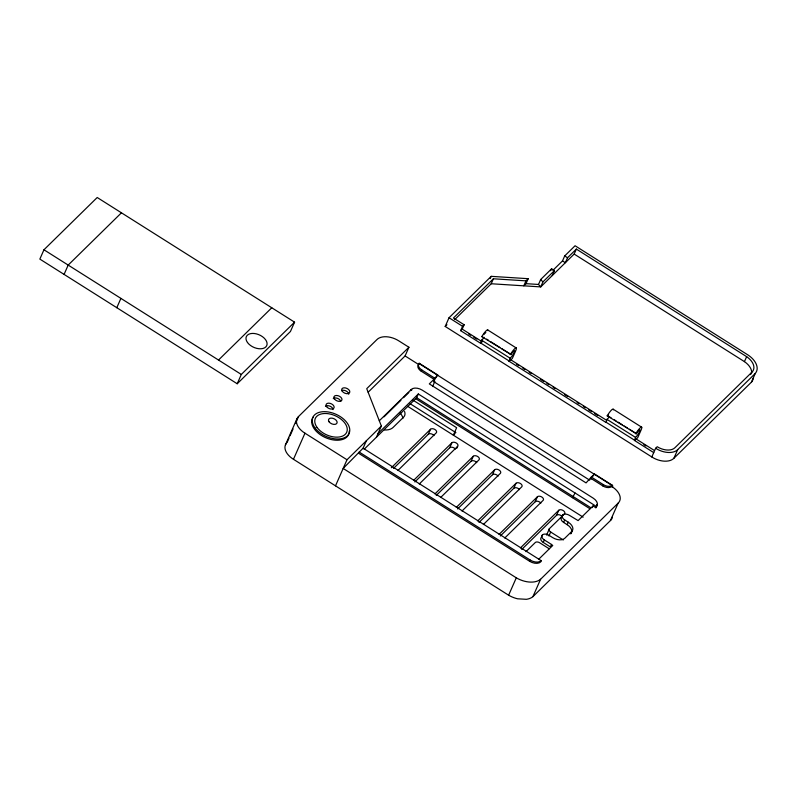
<?xml version="1.0" encoding="UTF-8"?>
<svg xmlns="http://www.w3.org/2000/svg" width="797" height="797" viewBox="0 0 797 797"><rect width="100%" height="100%" fill="white"/><g stroke="black" fill="none" stroke-linecap="round" stroke-linejoin="round"><path stroke-width="1.2" d="M590.836 479.405L591.304 477.044L594.442 473.966L612.255 485.224L611.707 486.459A16.876 10.321 23.8 0 1 618.123 503.156L610.452 520.541L532.914 596.644A19.875 12.154 23.8 0 1 526.369 599.314L517.582 598.796A19.875 12.154 23.8 0 1 508.625 595.2L293.465 459.291A16.876 10.321 23.8 0 1 286.113 443.67M571.549 532.595L571.758 531.868A9.434 5.768 23.8 0 0 567.175 524.685L563.609 522.433A5.151 3.148 23.8 0 1 562.443 516.924M753.265 378.117A19.875 12.154 23.8 0 1 751.422 382.171L673.893 458.275A16.876 10.321 23.8 0 1 651.807 456.96L445.194 326.451L449.03 317.754L491.221 276.34L528.202 278.691L525.99 280.853L493.413 278.781L453.443 318.013L464.133 324.768L462.569 326.302L460.646 330.655L480.591 343.258L481.707 340.06A4.463 0.837 -57.7 0 0 484.038 337.29M609.436 416.502A4.463 0.837 -57.7 0 1 607.105 419.262L605.989 422.46L509.094 361.26L510.21 358.062A4.463 0.837 -57.7 0 0 513.537 353.649A4.463 0.837 -57.7 0 0 514.254 350.65A4.463 0.837 -57.7 0 0 511.056 354.535L481.786 336.623A7.721 1.445 -57.7 0 1 487.894 330.635M653.729 452.616L634.492 440.462L635.598 437.264A4.463 0.837 -57.7 0 0 638.925 432.861A4.463 0.837 -57.7 0 0 639.652 429.862A4.463 0.837 -57.7 0 0 636.454 433.747L607.184 415.835A7.721 1.445 -57.7 0 1 613.292 409.837M43.955 249.78L39.85 259.095L237.207 383.755L290.457 331.482L294.571 322.167L97.214 197.507L43.955 249.78L241.312 374.441L294.571 322.167M64.079 274.397L68.183 265.082L121.443 212.809M116.8 307.702L120.905 298.387M237.207 383.755L241.312 374.441M285.436 444.875L296.942 418.794M287.04 442.604L289.042 438.061M290.048 435.8L293.047 428.995M295.548 423.317L298.546 416.512L376.871 339.642A16.876 10.321 23.8 0 1 398.948 340.957L408.921 347.253L405.085 355.95L368.164 392.194M293.465 459.291L304.962 433.199A16.876 10.321 23.8 0 1 298.546 416.512M335.497 485.841L347.004 459.759L381.365 426.026L366.73 388.677L408.921 347.253M618.123 503.156L540.585 579.26A19.875 12.154 23.8 0 1 516.297 577.815L343.168 468.447L363.093 448.183L366.381 440.731M376.433 437.204L381.365 426.026M437.692 374.959L434.016 379.282L421.195 371.183A6.864 4.194 23.8 0 1 418.624 364.498L419.172 363.263L437.692 374.959L436.238 377.17A3.776 0.707 -57.7 0 0 434.076 381.026A3.776 0.707 -57.7 0 0 434.843 381.424L432.582 386.565M410.644 390.729L411.192 389.484A8.578 5.25 23.8 0 1 422.231 390.141L593.217 498.155A8.578 5.25 23.8 0 1 596.435 506.493L595.887 507.739L593.028 505.936L578.104 520.59L569.407 515.34A5.151 3.148 23.8 0 0 562.782 514.942L561.686 517.422M421.195 371.183L421.743 369.938A6.864 4.194 23.8 0 1 419.172 363.263M364.179 449.229L416.672 397.713L418.315 393.987L596.435 506.493M460.646 330.655L462.21 329.111L464.133 324.768M490.265 278.512L491.221 276.34M454.808 319.497L491.221 283.752L493.413 278.781M393.489 468.447L428.338 434.235L430.529 429.264A3.427 2.102 23.8 0 1 434.953 429.523A3.427 2.102 23.8 0 1 436.238 432.861L397.892 470.499M414.858 481.946L449.717 447.735L451.909 442.763A3.427 2.102 23.8 0 1 456.322 443.032A3.427 2.102 23.8 0 1 457.608 446.37L456.731 448.352M525.99 280.853L523.798 285.824L526.01 283.662L528.202 278.691M750.644 374.54L751.521 372.548A16.448 10.062 23.8 0 0 746.64 356.657L576.351 249.092L574.159 254.064L540.715 286.9L538.513 284.459L540.705 279.488L551.604 268.798L554.453 270.591L552.261 275.563M554.453 270.591L542.906 281.929L540.715 286.9L491.221 283.752M606.517 420.268L510.658 359.716L510.389 360.344L512.341 358.421L515.629 350.969A7.721 1.445 -57.7 0 0 515.4 348.13A7.721 1.445 -57.7 0 0 510.289 354.625M550.727 270.781L551.604 268.798M436.238 495.445L471.087 461.234L473.279 456.263A3.427 2.102 23.8 0 1 477.702 456.532A3.427 2.102 23.8 0 1 478.977 459.869L440.641 497.497M552.899 270.332L562.503 260.908L564.694 255.947L575.075 245.755L748.204 355.113A19.875 12.154 23.8 0 1 755.257 373.474L751.422 382.171M576.351 249.092L567.544 257.74L565.352 262.711L562.503 260.908M457.608 508.944L492.466 474.733L494.658 469.772A3.427 2.102 23.8 0 1 499.071 470.031A3.427 2.102 23.8 0 1 500.357 473.368L462.021 510.997M478.987 522.453L513.836 488.242L516.028 483.271A3.427 2.102 23.8 0 1 520.451 483.53A3.427 2.102 23.8 0 1 521.726 486.867L483.39 524.506M500.357 535.953L535.215 501.741L537.407 496.77A3.427 2.102 23.8 0 1 541.821 497.029A3.427 2.102 23.8 0 1 543.106 500.367L504.76 538.005M508.625 595.2L516.297 577.815M529.626 561.277L530.174 560.032A8.578 5.25 23.8 0 0 541.213 560.689L540.665 561.935A8.578 5.25 23.8 0 1 529.626 561.277L358.63 453.274M542.418 534.926L541.322 537.417A5.151 3.148 23.8 0 0 543.245 542.418L550.378 546.921L551.474 544.441L544.341 539.938A5.151 3.148 23.8 0 1 542.418 534.926A5.151 3.148 23.8 0 1 549.043 535.325L552.61 537.577A9.434 5.768 23.8 0 0 564.754 538.294L571.798 531.38A9.434 5.768 23.8 0 0 568.271 522.204L564.704 519.953A5.151 3.148 23.8 0 1 562.782 514.942M543.245 542.418L544.341 539.938M520.441 547.908L558.777 510.269A3.427 2.102 23.8 0 1 563.19 510.538A3.427 2.102 23.8 0 1 564.475 513.876L549.392 528.68L547.2 533.651A3.427 2.102 23.8 0 0 546.921 535.265M521.736 549.452L556.585 515.241L558.777 510.269M548.924 535.992L550.677 532.017A3.427 2.102 23.8 0 1 549.392 528.68M575.055 492.994L572.435 497.687M563.609 522.433L564.704 519.953M532.914 596.644L540.585 579.26M567.175 524.685L568.271 522.204M434.016 379.282L429.314 383.895L586.064 482.902L591.304 477.044L603.419 484.696A6.864 4.194 23.8 0 0 612.255 485.224M594.442 473.966L592.978 476.178M571.798 531.38L570.702 533.86L571.2 533.273M592.301 507.599L593.028 505.936M590.756 478.29L602.871 485.941L603.419 484.696M654.277 450.435L636.056 438.928L635.777 439.545L637.739 437.623L641.027 430.171A7.721 1.445 -57.7 0 0 640.798 427.331A7.721 1.445 -57.7 0 0 635.687 433.827M651.807 456.96L655.642 448.263L657.206 446.728A13.728 8.398 23.8 0 0 674.88 447.775L751.521 372.548M673.893 458.275L677.729 449.578L755.257 373.474M751.71 372.886A16.448 10.062 23.8 0 0 744.448 361.629L746.64 356.657M218.517 360.045L271.767 307.772M445.194 326.451L446.948 324.728M379.262 420.826L411.192 389.484M384.034 416.851L400.881 400.303M403.541 397.693L408.871 392.473M378.077 433.478L418.315 393.987M480.591 343.258L482.165 341.714L462.21 329.111M391.327 467.749L430.529 429.264M509.094 361.26L510.658 359.716M455.057 433.488L453.344 435.162L456.631 427.71L412.956 400.124M413.573 480.402L451.909 442.763M419.272 483.998L457.608 446.37M434.943 493.901L473.279 456.263M456.312 507.4L494.658 469.772M477.692 520.899L516.028 483.271M499.061 534.398L537.407 496.77M634.492 440.462L636.056 438.928M526 551.634L535.295 542.518A3.427 2.102 23.8 0 1 539.708 542.787L549.173 548.754M538.692 559.275L552.739 545.487L551.474 544.441M611.817 486.21L612.514 485.732A3.776 0.707 -57.7 0 1 612.335 487.256M481.786 336.623L482.554 336.543M607.184 415.835L611.01 417.678M526.01 283.662L538.513 284.459M574.159 254.064L744.448 361.629M564.694 255.947L567.544 257.74M487.844 330.028L516.346 348.03M613.242 409.23L641.734 427.232M486.628 339.114L488.661 340.399M490.703 341.684L499.858 347.472M501.901 348.757L511.056 354.535M614.059 419.601L616.091 420.886M618.133 422.171L622.198 424.741M624.24 426.036L627.289 427.959M629.331 429.244L636.454 433.747M449.03 317.754L462.569 326.302M481.527 340.14L510.03 358.142M606.925 419.342L635.428 437.344M468.616 333.953L470.658 335.238M473.717 337.181L476.785 339.114M516.635 364.289L518.717 365.604M522.892 368.234L524.974 369.549M529.138 372.189L531.22 373.504M540.605 379.422L543.723 381.394M546.852 383.377L548.934 384.692M553.108 387.322L555.19 388.637M564.565 394.565L567.693 396.537M577.068 402.455L579.15 403.77M583.324 406.41L585.406 407.725M588.525 409.698L591.653 411.67M594.781 413.643L597.909 415.626M643.886 444.666L645.909 445.941M480.701 343.029L509.193 361.031M606.089 422.231L634.591 440.233M612.514 485.732L419.431 363.771A3.776 0.707 -57.7 0 1 419.601 363.86M405.085 355.95L418.624 364.498M421.743 369.938L434.564 378.037M433.986 381.813L589.67 480.163M416.672 397.713L590.906 507.769M415.685 398.679L589.929 508.735M410.156 403.74L455.914 432.641M407.646 406.301L583.145 517.153M550.677 532.017L563.29 539.987M363.093 448.183L541.213 560.689M359.178 452.029L530.174 560.032M304.962 433.199L347.004 459.759M540.705 279.488L542.906 281.929M677.729 449.578A16.876 10.321 23.8 0 1 655.642 448.263M596.794 504.471A8.578 5.25 23.8 0 1 595.887 507.739M411.212 390.271A8.578 5.25 23.8 0 1 411.9 389.892M611.707 486.459A6.864 4.194 23.8 0 1 602.871 485.941M349.245 431.127A19.815 12.124 23.8 0 1 326.78 438.161A19.815 12.124 23.8 0 1 313.281 416.98M612.455 516.934A16.876 10.321 23.8 0 1 610.452 520.541M471.087 461.234A3.427 2.102 23.8 0 1 476.726 462.609M492.466 474.733A3.427 2.102 23.8 0 1 498.095 476.108M449.717 447.735A3.427 2.102 23.8 0 1 455.346 449.1M513.836 488.242A3.427 2.102 23.8 0 1 519.475 489.607M535.215 501.741A3.427 2.102 23.8 0 1 540.844 503.106M556.585 515.241A3.427 2.102 23.8 0 1 562.214 516.605M325.435 406.35A4.294 2.62 23.8 0 1 329.968 406.171A4.294 2.62 23.8 0 1 333.066 409.588M333.266 398.669A4.294 2.62 23.8 0 1 337.28 398.281A4.294 2.62 23.8 0 1 340.737 401.15M341.734 390.56A4.294 2.62 23.8 0 1 346.137 391.028A4.294 2.62 23.8 0 1 348.727 394.216M399.984 412.906A12.015 7.342 23.8 0 1 402.804 418.574M404.547 411.491A12.015 7.342 23.8 0 1 403.591 417.15L393.08 427.461A15.372 9.395 23.8 0 1 384.383 429.972M428.338 434.235A3.427 2.102 23.8 0 1 433.976 435.6M483.829 334.62A4.463 0.837 -57.7 0 1 485.034 333.196M485.512 332.787A4.463 0.837 -57.7 0 1 485.861 332.628M607.952 415.745A4.463 0.837 -57.7 0 1 608.569 414.759M317.106 427.481A17.155 10.491 23.8 0 0 345.26 434.325A17.155 10.491 23.8 0 0 330.665 414.171A17.155 10.491 23.8 0 0 317.106 427.481M329.091 421.832A4.573 2.799 23.8 0 0 336.603 423.655A4.573 2.799 23.8 0 0 332.718 418.276A4.573 2.799 23.8 0 0 329.091 421.832M314.945 427.82A19.815 12.124 23.8 0 0 347.472 435.72A19.815 12.124 23.8 0 0 330.616 412.438A19.815 12.124 23.8 0 0 314.945 427.82M342.282 391.287A4.294 2.62 23.8 0 0 349.325 393.001A4.294 2.62 23.8 0 0 345.669 387.96A4.294 2.62 23.8 0 0 342.282 391.287M326.621 406.659A4.294 2.62 23.8 0 0 333.654 408.373A4.294 2.62 23.8 0 0 330.008 403.332A4.294 2.62 23.8 0 0 326.621 406.659M334.451 398.968A4.294 2.62 23.8 0 0 341.495 400.682A4.294 2.62 23.8 0 0 337.838 395.641A4.294 2.62 23.8 0 0 334.451 398.968M247.498 342.511A11.148 6.824 23.8 0 0 265.8 346.954A11.148 6.824 23.8 0 0 256.315 333.853A11.148 6.824 23.8 0 0 247.498 342.511"/></g></svg>
